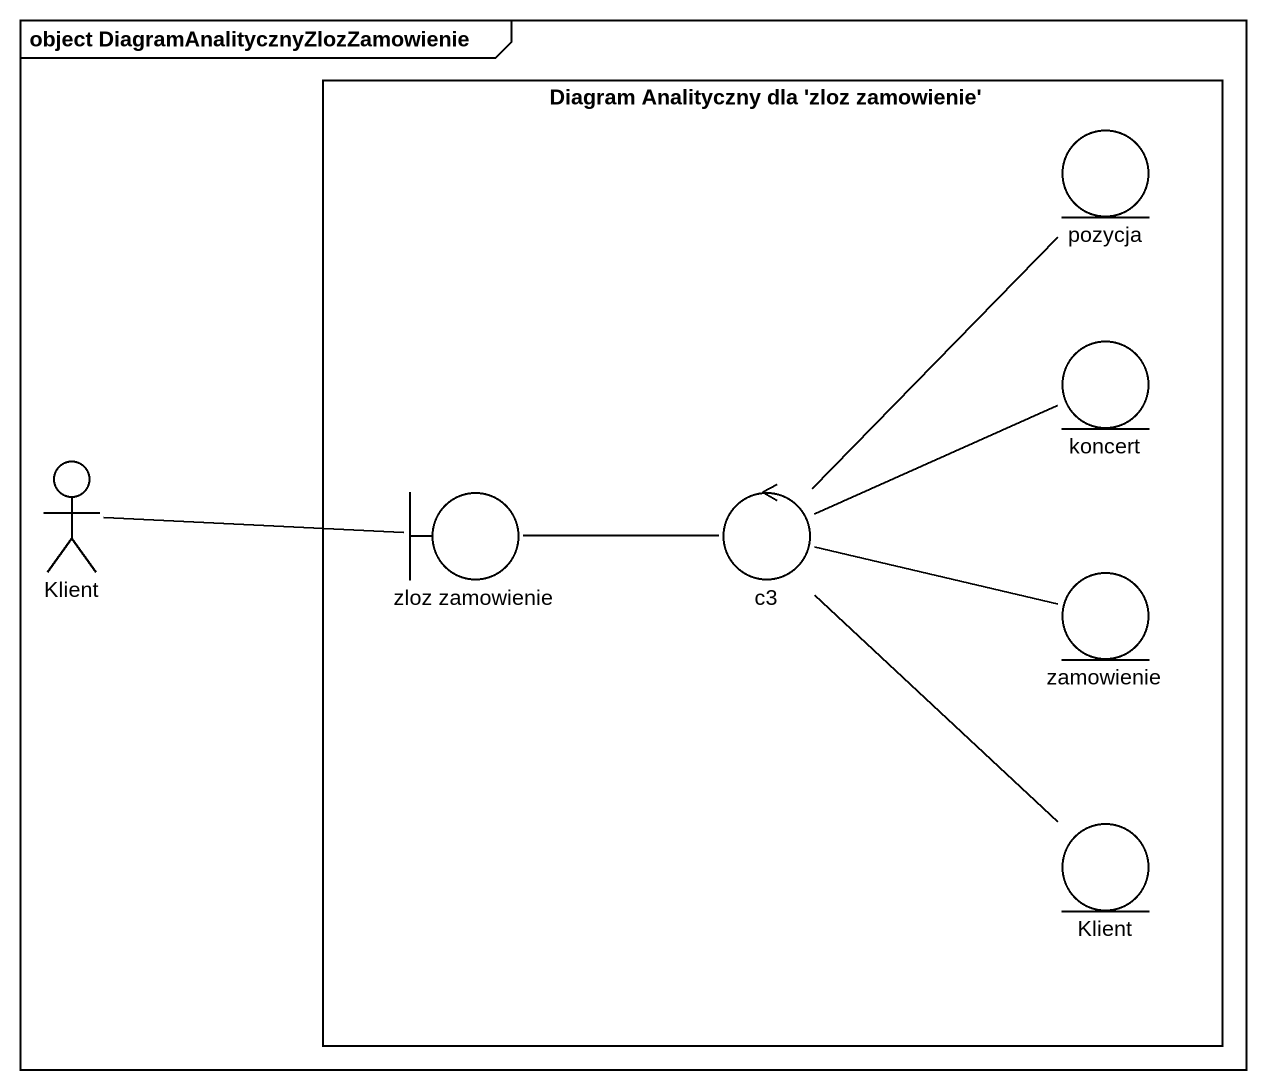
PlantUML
@startuml
mainframe object DiagramAnalitycznyZlozZamowienie
rectangle "Diagram Analityczny dla 'zloz zamowienie'" as Diagram_Analityczny_dla {
  entity pozycja
  entity koncert
  boundary "zloz zamowienie" as zloz_zamowienie
  control c3
  entity zamowienie
  entity "Klient" as Klient_2
}
actor Klient
Klient -right- zloz_zamowienie
zloz_zamowienie -right- c3
c3 -up- pozycja
c3 -right- koncert
c3 -right- zamowienie
c3 -- Klient_2
@enduml
